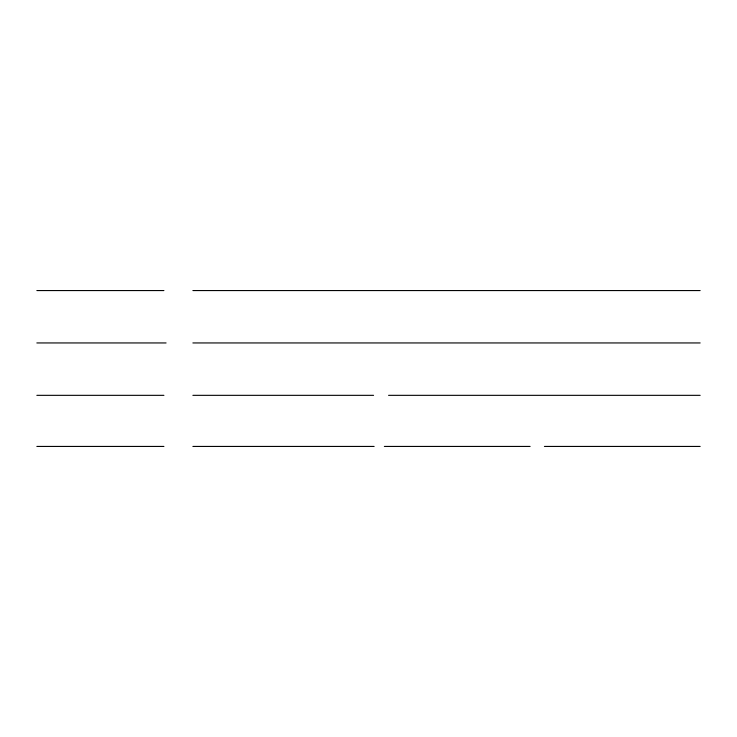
<?xml version="1.0" encoding="UTF-8"?>
<svg xmlns="http://www.w3.org/2000/svg" width="737" height="737" viewBox="0 0 737 737"><rect width="100%" height="100%" fill="white"/><g stroke="black" fill="none" stroke-linecap="round" stroke-linejoin="round"><path stroke-width="1.11" d="M36.85 290.562L163.918 290.562M192.882 290.562L700.15 290.562M36.85 342.945L166.074 342.945M192.882 342.945L700.15 342.945M36.85 395.336L163.918 395.336M192.882 395.336L373.567 395.336M388.565 395.336L700.15 395.336M36.85 446.438L163.918 446.438M192.882 446.438L374.129 446.438M384.364 446.438L530.106 446.438M544.422 446.438L700.15 446.438"/></g></svg>
